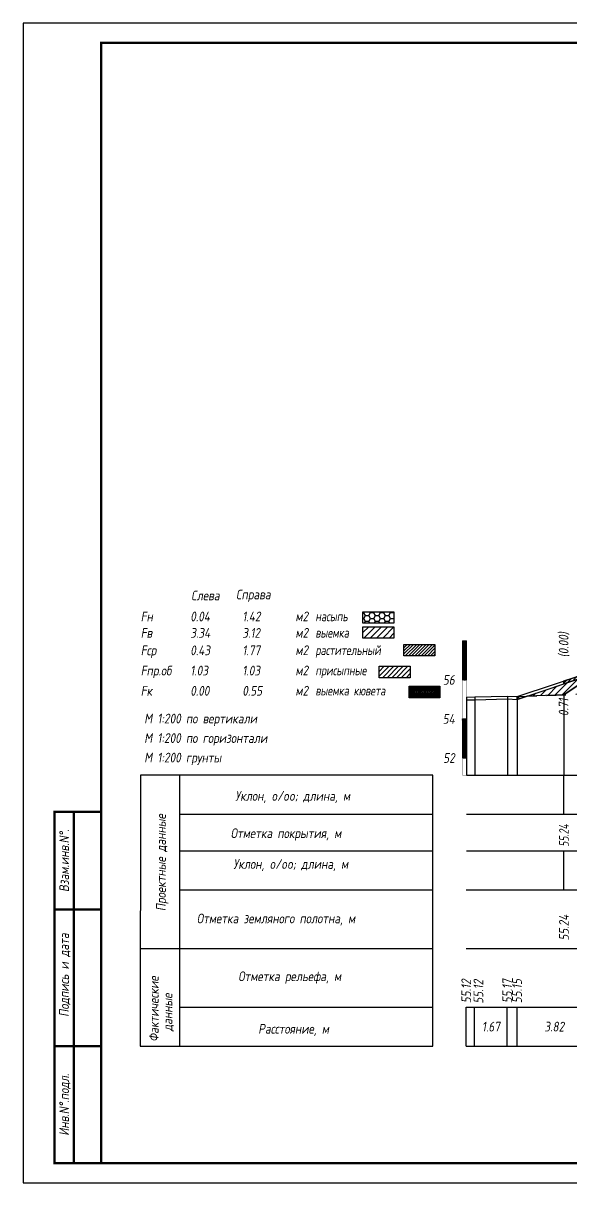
# Model space of a CAD drawing. Extents: x -717 to 1451, y -133302 to 233.
# Drawn here: x -30.1 to 110.3, y -68525.4 to -68228.4 of the extents above; entities that cross this region are included whole.
import ezdxf
from ezdxf.enums import TextEntityAlignment as Align

# ---------------------------------------------------------------- set-up
doc = ezdxf.new("R2010")
doc.units = 0
doc.linetypes.add('штриховая', pattern=[0.75, 0.5, -0.25])
for name, color, linetype in [('Зарамочное оформление', 7, 'Continuous'), ('Интерполированный поперечник', 2, 'Continuous'), ('Код_510', 7, 'Continuous'), ('Код_514', 1, 'Continuous'), ('Код_516', 1, 'Continuous'), ('Контур_508', 7, 'Continuous'), ('Контур_512', 7, 'Continuous'), ('Контур_513', 7, 'Continuous'), ('Красный поперечник', 1, 'Continuous'), ('Линейка абсолютных высот', 7, 'Continuous'), ('Объем выемки', 7, 'Continuous'), ('Объем кюветов', 7, 'Continuous'), ('Объем насыпи', 7, 'Continuous'), ('Объем присыпных обочин', 7, 'Continuous'), ('Объем срезки растительного слоя', 7, 'Continuous'), ('Объём_2650', 7, 'Continuous'), ('Объём_2661', 7, 'Continuous'), ('Объём_2666', 7, 'Continuous'), ('Рабочие отметки', 7, 'Continuous'), ('Рабочие отметки доп.', 7, 'Continuous'), ('Таблица', 7, 'Continuous'), ('Черный поперечник', 3, 'Continuous')]:
    doc.layers.add(name, color=color, linetype=linetype)
for name, color, linetype, true_color in [('Контур_2570', 7, 'Continuous', 0x80ff00), ('Контур_2736', 4, 'Continuous', 0x00ffff), ('Контур_703', 4, 'Continuous', 0x00ffff), ('Объём_2563', 7, 'Continuous', 0xff8000), ('Объём_2570', 7, 'Continuous', 0x80ff00), ('Объём_2600', 7, 'Continuous', 0x808000), ('Объём_2620', 2, 'Continuous', 0xffff00)]:
    doc.layers.add(name, color=color, linetype=linetype, true_color=true_color)
doc.styles.add('М', font='romand.shx', dxfattribs={"width": 0.8, "oblique": 10, "height": 2.5})
pattern_1 = [(45.00000125, (3.57152, -1879.252832), (-0.026516505928, 0.026516504769), []), (135.00000034, (3.57152, -1879.252832), (-0.02651650519, -0.026516505506), [])]

# ---------------------------------------------------------------- blocks, each defined once
blk = doc.blocks.new('условные обозначения')
at = {"layer": 'Объём_2563'}
h = blk.add_hatch(dxfattribs=at)
h.set_pattern_fill('ANSI31', color=256, scale=0.3)
h.set_pattern_definition([(45, (-34.5, -100.5), (-0.673519, 0.673519), [])])
h.paths.add_polyline_path([(18.26, 7.53), (27.08, 7.53), (27.08, 4.62), (18.26, 4.62)])
at = {"layer": 'Объём_2570'}
h = blk.add_hatch(dxfattribs=at)
h.set_pattern_fill('ANSI31', color=3, scale=0.2)
h.set_pattern_definition([(45, (-32.9034, -100.5), (-0.4490128, 0.4490128), [])])
h.paths.add_polyline_path([(25.29, 13.16), (34.12, 13.16), (34.12, 10.25), (25.29, 10.25)])
at = {"layer": 'Объём_2600'}
h = blk.add_hatch(dxfattribs=at)
h.set_pattern_fill('ANSI31', color=6, scale=0.4)
h.set_pattern_definition([(45, (-34.5, -100.5), (-0.898026, 0.898026), [])])
h.paths.add_polyline_path([(13.63, 17.67), (22.46, 17.67), (22.46, 14.76), (13.63, 14.76)])
at = {"layer": 'Объём_2620'}
h = blk.add_hatch(dxfattribs=at)
h.set_pattern_fill('ANSI31', color=2, scale=0.1)
h.set_pattern_definition([(45, (-33.755, -100.5), (-0.2245064, 0.2245064), [])])
h.paths.add_polyline_path([(26.75, 2.41), (35.57, 2.41), (35.57, -0.5), (26.75, -0.5)])
at = {"layer": 'Объём_2650'}
h = blk.add_hatch(dxfattribs=at)
h.set_pattern_fill('HONEY', color=5, scale=0.3)
h.set_pattern_definition([(0, (-34.5, -100.5), (1.42875, 0.824889), [0.9525, -1.905]), (120, (-34.5, -100.5), (-1.42875, 0.824889), [0.9525, -1.905]), (60, (-34.5, -100.5), (3e-09, 1.6497784), [-1.905, 0.9525])])
h.paths.add_polyline_path([(13.63, 21.49), (22.46, 21.49), (22.46, 18.58), (13.63, 18.58)])
at = {"layer": 'Объём_2563'}
blk.add_lwpolyline([(18.26, 7.53), (27.08, 7.53), (27.08, 4.62), (18.26, 4.62)], close=True, dxfattribs=at)
at = {"layer": 'Объём_2620', "color": 2}
blk.add_lwpolyline([(26.75, 2.41), (35.57, 2.41), (35.57, -0.5), (26.75, -0.5)], close=True, dxfattribs=at)
at = {"layer": 'Объём_2650', "color": 5}
blk.add_lwpolyline([(13.63, 21.49), (22.46, 21.49), (22.46, 18.58), (13.63, 18.58)], close=True, dxfattribs=at)
at = {"layer": 'Объём_2650', "color": 6}
blk.add_lwpolyline([(13.63, 17.67), (22.46, 17.67), (22.46, 14.76), (13.63, 14.76)], close=True, dxfattribs=at)
at = {"layer": 'Объём_2650', "color": 3}
blk.add_lwpolyline([(25.29, 13.16), (34.12, 13.16), (34.12, 10.25), (25.29, 10.25)], close=True, dxfattribs=at)
at = {"layer": 'Объем насыпи', "color": 1, "style": 'М', "oblique": 10, "width": 0.8}
for s, p in [('насыпь', (0.09, 19.09)), ('выемка', (0.09, 14.89)), ('растительный', (0.09, 10.42)), ('присыпные', (0.09, 5.24)), ('выемка кювета', (0.09, 0.06))]:
    blk.add_text(s, height=2.5, dxfattribs=at).set_placement(p)

msp = doc.modelspace()

# ---------------------------------------------------------------- hatches: boundary and pattern name
at = {"layer": 'Линейка абсолютных высот'}
h = msp.add_hatch(dxfattribs=at)
h.set_pattern_fill('ANSI37', scale=0.3, style=0)
h.set_pattern_definition(pattern_1)
h.paths.add_polyline_path([(83.572, -68396.614), (83.572, -68386.614), (82.572, -68386.614), (82.572, -68396.614)])
h = msp.add_hatch(dxfattribs=at)
h.set_pattern_fill('ANSI37', scale=0.3, style=0)
h.set_pattern_definition(pattern_1)
h.paths.add_polyline_path([(83.572, -68416.614), (83.572, -68406.614), (82.572, -68406.614), (82.572, -68416.614)])
at = {"layer": 'Объём_2570'}
h = msp.add_hatch(dxfattribs=at)
h.set_pattern_fill('ANSI31', color=256, scale=0.2)
h.paths.add_polyline_path([(122.762, -68393.072), (115.697, -68395.271), (108.572, -68397.644), (108.572, -68396.894), (115.697, -68394.521), (122.762, -68392.322)])
at = {"layer": 'Объём_2600'}
h = msp.add_hatch(dxfattribs=at)
h.set_pattern_fill('ANSI31', color=6, scale=0.4)
h.paths.add_polyline_path([(108.572, -68400.42), (99.144, -68400.783), (115.697, -68395.271), (116.804, -68394.931)])
h = msp.add_hatch(dxfattribs=at)
h.set_pattern_fill('HONEY', color=5, scale=0.3)
h.paths.add_polyline_path([(96.597, -68401.631), (96.597, -68400.881), (99.144, -68400.783)])

# ---------------------------------------------------------------- linework, layer by layer
at = {"layer": 'Интерполированный поперечник', "linetype": 'штриховая', "ltscale": 10, "flags": 128}
msp.add_lwpolyline([(96.597, -68400.881), (244.17, -68395.2)], dxfattribs=at)
at = {"layer": 'Код_510'}
for p, q in [((83.517, -68490.421), (83.517, -68480.421)), ((85.675, -68490.421), (85.675, -68480.421)), ((94.033, -68490.421), (94.033, -68480.421)), ((96.542, -68490.421), (96.542, -68480.421))]:
    msp.add_line(p, q, dxfattribs=at)
at = {"layer": 'Код_514'}
msp.add_line((108.572, -68431), (108.572, -68421), dxfattribs=at)
at = {"layer": 'Код_516'}
msp.add_line((108.517, -68450.421), (108.517, -68440.421), dxfattribs=at)
at = {"layer": 'Контур_2570', "flags": 128}
msp.add_lwpolyline([(83.572, -68401.75), (85.729, -68401.743), (94.088, -68401.507), (96.597, -68401.631), (96.597, -68401.631), (115.697, -68395.271)], dxfattribs=at)
at = {"layer": 'Контур_2736', "flags": 128}
msp.add_lwpolyline([(123.804, -68390.265), (108.572, -68400.42)], dxfattribs=at)
at = {"layer": 'Контур_508', "flags": 128}
msp.add_lwpolyline([(108.572, -68400.42), (116.804, -68394.931), (140.339, -68394.225), (140.339, -68391.944), (178.441, -68391.182), (178.441, -68393.082), (250.857, -68395.255), (254.492, -68397.678), (256.492, -68397.678), (262.97, -68393.36)], dxfattribs=at)
at = {"layer": 'Контур_512', "flags": 128}
msp.add_lwpolyline([(108.572, -68400.42), (116.804, -68394.931), (140.339, -68394.225)], dxfattribs=at)
at = {"layer": 'Контур_513', "flags": 128}
msp.add_lwpolyline([(108.572, -68400.42), (116.804, -68394.931), (140.339, -68394.225), (140.339, -68391.944), (178.441, -68391.182), (178.441, -68393.082), (250.857, -68395.255), (254.492, -68397.678), (256.492, -68397.678), (262.97, -68393.36)], dxfattribs=at)
at = {"layer": 'Контур_703', "flags": 128}
msp.add_lwpolyline([(123.804, -68390.265), (108.572, -68400.42)], dxfattribs=at)
at = {"layer": 'Красный поперечник'}
for q in [(123.804, -68390.265), (108.572, -68421)]:
    msp.add_line((108.572, -68400.42), q, dxfattribs=at)
at = {"layer": 'Линейка абсолютных высот', "color": 7, "const_width": 0.1, "flags": 128}
for points in [[(83.572, -68396.614), (83.572, -68386.614), (82.572, -68386.614), (82.572, -68396.614), (83.572, -68396.614)], [(83.572, -68406.614), (83.572, -68396.614), (82.572, -68396.614), (82.572, -68406.614), (83.572, -68406.614)], [(83.572, -68416.614), (83.572, -68406.614), (82.572, -68406.614), (82.572, -68416.614), (83.572, -68416.614)], [(83.572, -68421), (83.572, -68416.614), (82.572, -68416.614), (82.572, -68421), (83.572, -68421)]]:
    msp.add_lwpolyline(points, dxfattribs=at)
at = {"layer": 'Объём_2570', "flags": 128}
msp.add_lwpolyline([(122.762, -68393.072), (115.697, -68395.271), (108.572, -68397.644), (108.572, -68396.894), (115.697, -68394.521), (122.762, -68392.322), (122.762, -68393.072), (122.762, -68393.072)], dxfattribs=at)
msp.add_lwpolyline([(122.762, -68393.072), (115.697, -68395.271), (108.572, -68397.644), (108.572, -68396.894), (115.697, -68394.521), (122.762, -68392.322), (122.762, -68393.072), (122.762, -68393.072)], dxfattribs=at)
at = {"layer": 'Объём_2600', "color": 5, "flags": 128}
msp.add_lwpolyline([(96.597, -68401.631), (96.597, -68400.881), (99.144, -68400.783), (96.597, -68401.631), (96.597, -68401.631)], dxfattribs=at)
msp.add_lwpolyline([(96.597, -68401.631), (96.597, -68400.881), (99.144, -68400.783), (96.597, -68401.631), (96.597, -68401.631)], dxfattribs=at)
at = {"layer": 'Объём_2650', "color": 6, "flags": 128}
msp.add_lwpolyline([(108.572, -68400.42), (99.144, -68400.783), (115.697, -68395.271), (116.804, -68394.931), (108.572, -68400.42), (108.572, -68400.42)], dxfattribs=at)
msp.add_lwpolyline([(108.572, -68400.42), (99.144, -68400.783), (115.697, -68395.271), (116.804, -68394.931), (108.572, -68400.42), (108.572, -68400.42)], dxfattribs=at)
at = {"layer": 'Объём_2661', "flags": 128}
msp.add_lwpolyline([(123.804, -68390.265), (108.572, -68400.42)], dxfattribs=at)
msp.add_lwpolyline([(123.804, -68390.265), (108.572, -68400.42)], dxfattribs=at)
at = {"layer": 'Объём_2666', "flags": 128}
msp.add_lwpolyline([(123.804, -68390.265), (108.572, -68400.42)], dxfattribs=at)
msp.add_lwpolyline([(123.804, -68390.265), (108.572, -68400.42)], dxfattribs=at)
at = {"layer": 'Таблица'}
for p, q in [((83.572, -68421), (287.97, -68421)), ((83.572, -68431), (287.97, -68431)), ((83.572, -68440.421), (287.97, -68440.421)), ((83.517, -68450.421), (287.916, -68450.421)), ((83.517, -68465.421), (287.916, -68465.421)), ((83.517, -68480.421), (287.916, -68480.421)), ((83.517, -68490.421), (287.916, -68490.421))]:
    msp.add_line(p, q, dxfattribs=at)
at = {"layer": 'Таблица', "linetype": 'Continuous', "flags": 128}
for points in [[(0, -68421), (-0.054, -68490.421)], [(75, -68421), (0, -68421)], [(10, -68421), (10, -68490.421)], [(74.946, -68490.421), (75, -68421)], [(10, -68431), (75, -68431)], [(10, -68440.421), (75, -68440.421)], [(9.946, -68450.421), (74.946, -68450.421)], [(-0.054, -68465.421), (74.946, -68465.421)], [(9.946, -68480.421), (74.946, -68480.421)], [(-0.054, -68490.421), (74.946, -68490.421)]]:
    msp.add_lwpolyline(points, dxfattribs=at)
at = {"layer": 'Черный поперечник', "color": 7}
for p, q in [((83.572, -68401), (83.572, -68421)), ((85.729, -68400.993), (85.729, -68421)), ((94.088, -68400.757), (94.088, -68421)), ((96.597, -68400.881), (96.597, -68421))]:
    msp.add_line(p, q, dxfattribs=at)
at = {"layer": 'Черный поперечник', "flags": 128}
msp.add_lwpolyline([(83.572, -68401), (85.729, -68400.993), (94.088, -68400.757), (96.597, -68400.881), (115.697, -68394.521), (122.762, -68392.322), (137.398, -68390.816), (140.339, -68390.583), (143.734, -68390.515), (162.743, -68390.154), (166.114, -68390.201), (178.441, -68390.429), (186.162, -68390.572), (189.598, -68390.781), (204.127, -68391.741), (205.688, -68392), (218.495, -68394.879), (222.867, -68394.699), (230.979, -68395.095), (244.17, -68395.2), (258.253, -68393.351), (284.609, -68393.399), (287.97, -68393.368)], dxfattribs=at)

# ---------------------------------------------------------------- block references
at = {"layer": 'Объём_2570', "xscale": 0.9}
msp.add_blockref('условные обозначения', (44.779, -68400.671), dxfattribs=at)

# ---------------------------------------------------------------- texts
at = {"style": 'М', "oblique": 10, "width": 0.8}
msp.add_text('М 1:200 грунты', height=2.5, dxfattribs=at).set_placement((0.973, -68417.769))
at = {"layer": 'Код_510', "style": 'М', "oblique": 10, "width": 0.8}
for s, p in [('55.12', (83.517, -68479.421)), ('55.12', (86.643, -68479.518)), ('55.17', (94.033, -68479.421)), ('55.15', (96.542, -68479.421))]:
    msp.add_text(s, height=2.5, rotation=90, dxfattribs=at).set_placement(p, align=Align.MIDDLE_LEFT)
for s, p in [('1.67', (89.854, -68485.421)), ('3.82', (106.093, -68485.421))]:
    msp.add_text(s, height=2.5, dxfattribs=at).set_placement(p, align=Align.MIDDLE_CENTER)
at = {"layer": 'Код_514', "style": 'М', "oblique": 10, "width": 0.7}
msp.add_text('55.24', height=2.5, rotation=90, dxfattribs=at).set_placement((108.572, -68439.382), align=Align.MIDDLE_LEFT)
at = {"layer": 'Код_516', "style": 'М', "oblique": 10, "width": 0.8}
msp.add_text('55.24', height=2.5, rotation=90, dxfattribs=at).set_placement((108.572, -68463.371), align=Align.MIDDLE_LEFT)
at = {"layer": 'Линейка абсолютных высот', "style": 'М', "oblique": 10, "width": 0.8}
for s, p in [('56', (80.572, -68396.614)), ('54', (80.572, -68406.614)), ('52', (80.572, -68416.614))]:
    msp.add_text(s, height=2.5, dxfattribs=at).set_placement(p, align=Align.MIDDLE_RIGHT)
at = {"layer": 'Объем выемки', "style": 'М', "oblique": 10, "width": 0.8}
for s, p in [('Fв', (0.085, -68385.835)), ('3.34', (12.785, -68385.835)), ('3.12', (26.126, -68385.835)), ('м2', (39.731, -68385.802))]:
    msp.add_text(s, height=2.5, dxfattribs=at).set_placement(p)
at = {"layer": 'Объем кюветов', "style": 'М', "oblique": 10, "width": 0.8}
for s, p in [('Fк', (0.085, -68400.66)), ('0.00', (12.785, -68400.66)), ('0.55', (26.126, -68400.66)), ('м2', (39.731, -68400.627))]:
    msp.add_text(s, height=2.5, dxfattribs=at).set_placement(p)
at = {"layer": 'Объем насыпи', "style": 'М', "oblique": 10, "width": 0.8}
for s, p in [('Слева', (13.029, -68376.249)), ('Справа', (24.522, -68375.982)), ('Fн', (0.085, -68381.63)), ('0.04', (12.785, -68381.63)), ('1.42', (26.126, -68381.63)), ('м2', (39.731, -68381.597))]:
    msp.add_text(s, height=2.5, dxfattribs=at).set_placement(p)
at = {"layer": 'Объем присыпных обочин', "style": 'М', "oblique": 10, "width": 0.8}
for s, p in [('Fпр.об', (0.085, -68395.481)), ('1.03', (12.785, -68395.481)), ('1.03', (26.126, -68395.481)), ('м2', (39.731, -68395.448))]:
    msp.add_text(s, height=2.5, dxfattribs=at).set_placement(p)
at = {"layer": 'Объем срезки растительного слоя', "style": 'М', "oblique": 10, "width": 0.8}
for s, p in [('Fср', (0.085, -68390.303)), ('0.43', (12.785, -68390.303)), ('1.77', (26.126, -68390.303)), ('м2', (39.731, -68390.269))]:
    msp.add_text(s, height=2.5, dxfattribs=at).set_placement(p)
at = {"layer": 'Рабочие отметки', "color": 1, "style": 'М', "oblique": 10, "width": 0.8}
msp.add_text('0.71', height=2.5, rotation=90, dxfattribs=at).set_placement((108.493, -68401.351), align=Align.MIDDLE_RIGHT)
at = {"layer": 'Рабочие отметки доп.', "color": 1, "style": 'М', "oblique": 10, "width": 0.8}
msp.add_text('(0.00)', height=2.5, rotation=90, dxfattribs=at).set_placement((108.493, -68390.851), align=Align.MIDDLE_LEFT)
at = {"layer": 'Таблица', "style": 'М', "oblique": 10, "width": 0.8}
for s, p in [('М 1:200 по вертикали', (0.973, -68407.769)), ('М 1:200 по горизонтали', (0.973, -68412.769)), ('Уклон, o/oo; длина, м', (24.315, -68427.584)), ('Отметка покрытия, м', (23.148, -68437.139)), ('Уклон, o/oo; длина, м', (23.824, -68445.017)), ('Отметка земляного полотна, м', (14.462, -68458.965)), ('Отметка рельефа, м', (25.077, -68473.777)), ('Расстояние, м', (30.202, -68487.23))]:
    msp.add_text(s, height=2.5, dxfattribs=at).set_placement(p)
for s, p in [('Проектные данные ', (6.519, -68455.851)), ('Фактические ', (4.698, -68489.306)), ('данные', (8.204, -68486.601))]:
    msp.add_text(s, height=2.5, rotation=90, dxfattribs=at).set_placement(p)

# ---------------------------------------------------------------- wipeouts: each hides what was drawn before it
msp.add_wipeout([(-10.054, -68430.421), (-22.054, -68430.421), (-22.054, -68520.421), (-10.054, -68520.421)]).dxf.layer = 'Зарамочное оформление'

# ---------------------------------------------------------------- next in the draw order: linework, layer by layer
at = {"flags": 128}
msp.add_lwpolyline([(-30.054, -68525.421), (389.946, -68525.421), (389.946, -68228.421), (-30.054, -68228.421)], close=True, dxfattribs=at)
at = {"const_width": 0.6, "flags": 128}
msp.add_lwpolyline([(-10.054, -68520.421), (384.946, -68520.421), (384.946, -68233.421), (-10.054, -68233.421)], close=True, dxfattribs=at)
at = {"layer": 'Зарамочное оформление', "linetype": 'Continuous', "lineweight": -3, "const_width": 0.6, "flags": 128}
for points in [[(-10.054, -68520.421), (-22.054, -68520.421), (-22.054, -68430.421), (-10.054, -68430.421)], [(-17.054, -68520.421), (-17.054, -68430.421)], [(-22.054, -68455.421), (-10.054, -68455.421)], [(-22.054, -68490.421), (-10.054, -68490.421)]]:
    msp.add_lwpolyline(points, dxfattribs=at)

# ---------------------------------------------------------------- next in the draw order: texts
at = {"layer": 'Зарамочное оформление', "lineweight": 15, "style": 'М', "oblique": 10, "width": 0.8}
for s, p in [('Взам.инв.N%%d.', (-19.554, -68442.921)), ('Подпись и дата', (-19.572, -68472.227)), ('Инв.N%%d.подл.', (-19.554, -68505.421))]:
    msp.add_text(s, height=2.5, rotation=90, dxfattribs=at).set_placement(p, align=Align.MIDDLE_CENTER)

doc.saveas('drawing.dxf')
